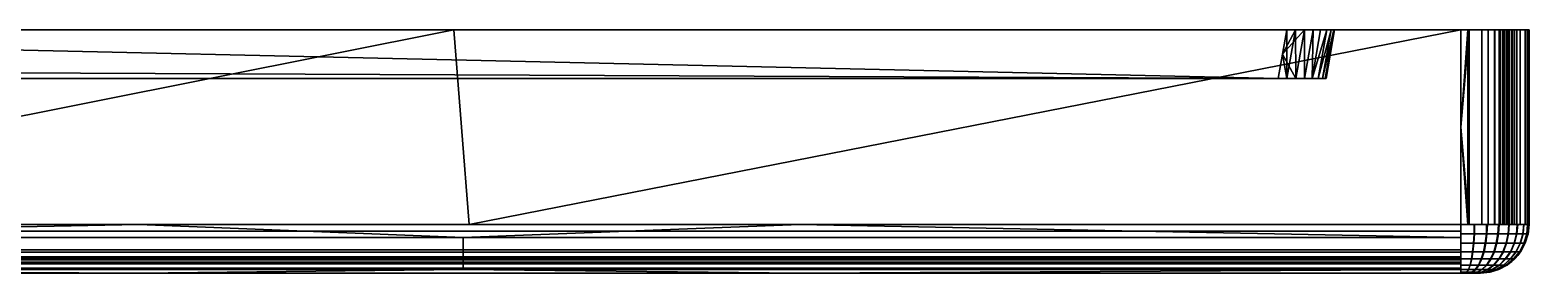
# Model space of a CAD drawing. Extents: x -114 to 116, y -24 to 0.
# Drawn here: x 100.65 to 116.07, y -2.5 to 0 of the extents above; entities that cross this region are included whole.
import ezdxf

# ---------------------------------------------------------------- set-up
doc = ezdxf.new("R2010")
doc.units = 0
doc.header["$MEASUREMENT"] = 0
doc.layers.add('IGES LEVEL 0', color=253, linetype='CONTINUOUS')

msp = doc.modelspace()

# ---------------------------------------------------------------- linework, layer by layer
at = {"layer": 'IGES LEVEL 0'}
for points in [[(113.491, -0.5, -11.19), (113.491, -0.5, -11.19), (91.322, 0, -11.278), (113.579, 0, -11.278)], [(91.322, 0, -11.278), (91.322, 0, -11.278), (113.491, -0.5, -11.19), (91.322, -0.5, -11.19)], [(113.579, 0, -11.278), (113.579, 0, -11.278), (113.491, -0.5, -11.19), (113.582, -0.5, -11.182)], [(116.072, 0, 14.022), (116.072, 0, 14.022), (113.579, 0, 12.722), (113.928, 0, 12.578)], [(116.072, 0, 5.155), (116.072, 0, 5.155), (114.072, 0, 4.714), (113.579, 0, 4.222)], [(116.072, 0, -3.712), (116.072, 0, -3.712), (113.579, 0, -2.778), (114.072, 0, -3.271)], [(113.582, -0.5, -11.182), (113.582, -0.5, -11.182), (113.67, 0, -11.27), (113.579, 0, -11.278)], [(113.67, 0, -11.27), (113.67, 0, -11.27), (113.582, -0.5, -11.182), (113.674, -0.5, -11.156)], [(113.674, -0.5, -11.156), (113.674, -0.5, -11.156), (113.762, 0, -11.244), (113.67, 0, -11.27)], [(113.762, 0, -11.244), (113.762, 0, -11.244), (113.674, -0.5, -11.156), (113.762, -0.5, -11.11)], [(113.762, -0.5, -11.11), (113.762, -0.5, -11.11), (113.85, 0, -11.199), (113.762, 0, -11.244)], [(113.85, 0, -11.199), (113.85, 0, -11.199), (113.762, -0.5, -11.11), (113.84, -0.5, -11.047)], [(113.84, -0.5, 4.453), (113.84, -0.5, 4.453), (113.928, 0, 4.365), (113.85, 0, 4.301)], [(113.84, -0.5, 4.453), (113.84, -0.5, 4.453), (113.992, 0, 4.443), (113.928, 0, 4.365)], [(113.992, 0, 4.443), (113.992, 0, 4.443), (113.84, -0.5, 4.453), (113.904, -0.5, 4.532)], [(113.84, -0.5, 12.49), (113.84, -0.5, 12.49), (113.928, 0, 12.578), (113.992, 0, 12.5)], [(113.84, -0.5, 12.49), (113.84, -0.5, 12.49), (113.85, 0, 12.642), (113.928, 0, 12.578)], [(113.992, 0, 12.5), (113.992, 0, 12.5), (113.904, -0.5, 12.412), (113.84, -0.5, 12.49)], [(113.84, -0.5, -3.01), (113.84, -0.5, -3.01), (113.928, 0, -2.922), (113.992, 0, -3)], [(113.84, -0.5, -3.01), (113.84, -0.5, -3.01), (113.85, 0, -2.858), (113.928, 0, -2.922)], [(113.992, 0, -3), (113.992, 0, -3), (113.904, -0.5, -3.088), (113.84, -0.5, -3.01)], [(113.84, -0.5, -11.047), (113.84, -0.5, -11.047), (113.928, 0, -11.135), (113.85, 0, -11.199)], [(113.84, -0.5, -11.047), (113.84, -0.5, -11.047), (113.992, 0, -11.057), (113.928, 0, -11.135)], [(113.992, 0, -11.057), (113.992, 0, -11.057), (113.84, -0.5, -11.047), (113.904, -0.5, -10.968)], [(113.904, -0.5, 4.532), (113.904, -0.5, 4.532), (114.037, 0, 4.531), (113.992, 0, 4.443)], [(114.037, 0, 4.531), (114.037, 0, 4.531), (113.904, -0.5, 4.532), (113.949, -0.5, 4.62)], [(113.904, -0.5, 12.412), (113.904, -0.5, 12.412), (113.992, 0, 12.5), (114.037, 0, 12.412)], [(114.037, 0, 12.412), (114.037, 0, 12.412), (113.949, -0.5, 12.324), (113.904, -0.5, 12.412)], [(113.904, -0.5, -3.088), (113.904, -0.5, -3.088), (113.992, 0, -3), (114.037, 0, -3.088)], [(114.037, 0, -3.088), (114.037, 0, -3.088), (113.949, -0.5, -3.176), (113.904, -0.5, -3.088)], [(113.904, -0.5, -10.968), (113.904, -0.5, -10.968), (114.037, 0, -10.969), (113.992, 0, -11.057)], [(114.037, 0, -10.969), (114.037, 0, -10.969), (113.904, -0.5, -10.968), (113.949, -0.5, -10.88)], [(116.072, 0, 14.022), (116.072, 0, 14.022), (113.928, 0, 12.578), (114.072, 0, 12.229)], [(113.949, -0.5, 4.62), (113.949, -0.5, 4.62), (114.063, 0, 4.623), (114.037, 0, 4.531)], [(114.063, 0, 4.623), (114.063, 0, 4.623), (113.949, -0.5, 4.62), (113.975, -0.5, 4.712)], [(113.949, -0.5, 12.324), (113.949, -0.5, 12.324), (114.037, 0, 12.412), (114.063, 0, 12.32)], [(114.063, 0, 12.32), (114.063, 0, 12.32), (113.975, -0.5, 12.232), (113.949, -0.5, 12.324)], [(113.949, -0.5, -3.176), (113.949, -0.5, -3.176), (114.037, 0, -3.088), (114.063, 0, -3.18)], [(114.063, 0, -3.18), (114.063, 0, -3.18), (113.975, -0.5, -3.268), (113.949, -0.5, -3.176)], [(113.949, -0.5, -10.88), (113.949, -0.5, -10.88), (114.063, 0, -10.877), (114.037, 0, -10.969)], [(114.063, 0, -10.877), (114.063, 0, -10.877), (113.949, -0.5, -10.88), (113.975, -0.5, -10.788)], [(113.975, -0.5, 4.712), (113.975, -0.5, 4.712), (114.072, 0, 4.714), (114.063, 0, 4.623)], [(114.072, 0, 4.714), (114.072, 0, 4.714), (113.975, -0.5, 4.712), (113.984, -0.5, 4.802)], [(113.975, -0.5, 12.232), (113.975, -0.5, 12.232), (114.063, 0, 12.32), (114.031, -0.233, 12.188)], [(113.975, -0.5, -3.268), (113.975, -0.5, -3.268), (114.063, 0, -3.18), (114.072, 0, -3.271)], [(114.072, 0, -3.271), (114.072, 0, -3.271), (113.984, -0.5, -3.359), (113.975, -0.5, -3.268)], [(113.975, -0.5, -10.788), (113.975, -0.5, -10.788), (114.072, 0, -10.786), (114.063, 0, -10.877)], [(114.072, 0, -10.786), (114.072, 0, -10.786), (113.975, -0.5, -10.788), (113.984, -0.5, -10.698)], [(114.072, 0, 8.472), (114.072, 0, 8.472), (113.984, -0.5, 8.472), (113.984, -0.5, 4.802)], [(114.072, 0, 8.472), (114.072, 0, 8.472), (113.984, -0.5, 12.141), (113.984, -0.5, 8.472)], [(114.072, 0, 8.472), (114.072, 0, 8.472), (114.072, 0, 12.229), (113.984, -0.5, 12.141)], [(113.984, -0.5, 4.802), (113.984, -0.5, 4.802), (114.072, 0, 4.714), (114.072, 0, 8.472)], [(113.984, -0.5, -3.359), (113.984, -0.5, -3.359), (114.072, 0, -7.028), (114.072, 0, -3.271)], [(113.984, -0.5, -10.698), (113.984, -0.5, -10.698), (114.072, 0, -10.786), (114.072, 0, -7.028)], [(114.072, 0, -7.028), (114.072, 0, -7.028), (113.984, -0.5, -7.028), (113.984, -0.5, -10.698)], [(114.072, 0, -7.028), (114.072, 0, -7.028), (113.984, -0.5, -3.359), (113.984, -0.5, -7.028)], [(114.031, -0.233, 12.188), (114.031, -0.233, 12.188), (114.063, 0, 12.32), (114.072, 0, 12.229)], [(114.072, 0, 12.229), (114.072, 0, 12.229), (116.072, 0, 5.155), (116.072, 0, 14.022)], [(116.072, 0, 5.155), (116.072, 0, 5.155), (114.072, 0, 12.229), (114.072, 0, 4.714)], [(116.072, 0, -3.712), (116.072, 0, -3.712), (114.072, 0, -3.271), (114.072, 0, -10.786)], [(-113.228, -2, 14.722), (-113.228, 0, 14.722), (115.372, 0, 14.722), (115.372, -2, 14.722)], [(1.072, 0, 4.222), (1.072, 0, 4.222), (113.491, -0.5, 4.31), (1.072, -0.5, 4.31)], [(1.072, 0, 4.222), (1.072, 0, 4.222), (113.579, 0, 4.222), (113.491, -0.5, 4.31)], [(113.491, -0.5, 12.634), (113.491, -0.5, 12.634), (113.579, 0, 12.722), (1.072, 0, 12.722)], [(1.072, 0, 12.722), (1.072, 0, 12.722), (1.072, -0.5, 12.634), (113.491, -0.5, 12.634)], [(91.322, 0, -11.278), (91.322, 0, -11.278), (89.474, 0, -13.278), (102.423, 0, -13.278)], [(100.343, 0, 12.722), (100.343, 0, 12.722), (102.672, 0, 14.722), (89.972, 0, 14.722)], [(102.423, 0, -13.278), (102.423, 0, -13.278), (102.45, 0, -11.278), (91.322, 0, -11.278)], [(95.072, 0, -0.403), (95.072, 0, -0.403), (91.322, 0, -2.778), (102.45, 0, -2.778)], [(91.322, 0, -2.778), (91.322, 0, -2.778), (91.322, -0.5, -2.866), (113.491, -0.5, -2.866)], [(113.491, -0.5, -2.866), (113.491, -0.5, -2.866), (113.579, 0, -2.778), (91.322, 0, -2.778)], [(94.971, -2, -13.278), (94.971, -2, -13.278), (94.654, 0, -13.278), (105.013, 0, -13.278)], [(105.013, 0, -13.278), (105.013, 0, -13.278), (105.171, -2, -13.278), (94.971, -2, -13.278)], [(113.579, 0, -2.778), (113.579, 0, -2.778), (96.072, 0, 0.597), (95.072, 0, -0.403)], [(113.579, 0, 4.222), (113.579, 0, 4.222), (95.072, 0, 1.847), (96.072, 0, 0.847)], [(95.072, 0, 1.847), (95.072, 0, 1.847), (113.579, 0, 4.222), (100.343, 0, 4.222)], [(95.072, 0, -0.403), (95.072, 0, -0.403), (102.45, 0, -2.778), (113.579, 0, -2.778)], [(113.579, 0, 4.222), (113.579, 0, 4.222), (96.072, 0, 0.847), (96.072, 0, 0.597)], [(113.579, 0, 4.222), (113.579, 0, 4.222), (96.072, 0, 0.597), (113.579, 0, -2.778)], [(116.072, 0, 14.022), (116.072, 0, 14.022), (100.343, 0, 12.722), (113.579, 0, 12.722)], [(116.072, 0, 14.022), (116.072, 0, 14.022), (102.672, 0, 14.722), (100.343, 0, 12.722)], [(102.423, 0, -13.278), (102.423, 0, -13.278), (115.372, 0, -13.278), (116.072, 0, -12.578)], [(102.45, 0, -11.278), (102.45, 0, -11.278), (102.423, 0, -13.278), (116.072, 0, -12.578)], [(116.072, 0, -12.578), (116.072, 0, -12.578), (113.579, 0, -11.278), (102.45, 0, -11.278)], [(116.072, 0, 14.022), (116.072, 0, 14.022), (115.372, 0, 14.722), (102.672, 0, 14.722)], [(105.171, -2, -13.278), (105.171, -2, -13.278), (105.013, 0, -13.278), (115.372, 0, -13.278)], [(115.372, 0, -13.278), (115.372, 0, -13.278), (115.372, -2, -13.278), (105.171, -2, -13.278)], [(113.579, 0, 4.222), (113.579, 0, 4.222), (113.491, -0.5, 4.31), (113.582, -0.5, 4.318)], [(113.582, -0.5, -2.875), (113.582, -0.5, -2.875), (113.491, -0.5, -2.866), (113.579, 0, -2.778)], [(113.535, -0.25, 12.678), (113.535, -0.25, 12.678), (113.67, 0, 12.713), (113.762, 0, 12.687)], [(113.535, -0.25, 12.678), (113.535, -0.25, 12.678), (113.579, 0, 12.722), (113.67, 0, 12.713)], [(113.674, -0.5, 12.599), (113.674, -0.5, 12.599), (113.535, -0.25, 12.678), (113.762, 0, 12.687)], [(113.579, 0, 4.222), (113.579, 0, 4.222), (116.072, 0, -3.712), (116.072, 0, 5.155)], [(116.072, 0, -12.578), (116.072, 0, -12.578), (114.072, 0, -10.786), (113.579, 0, -11.278)], [(113.579, 0, -2.778), (113.579, 0, -2.778), (116.072, 0, -3.712), (113.579, 0, 4.222)], [(113.582, -0.5, 4.318), (113.582, -0.5, 4.318), (113.67, 0, 4.23), (113.579, 0, 4.222)], [(113.582, -0.5, -2.875), (113.582, -0.5, -2.875), (113.579, 0, -2.778), (113.67, 0, -2.787)], [(113.67, 0, 4.23), (113.67, 0, 4.23), (113.582, -0.5, 4.318), (113.674, -0.5, 4.344)], [(113.67, 0, -2.787), (113.67, 0, -2.787), (113.674, -0.5, -2.901), (113.582, -0.5, -2.875)], [(113.674, -0.5, 4.344), (113.674, -0.5, 4.344), (113.762, 0, 4.256), (113.67, 0, 4.23)], [(113.674, -0.5, -2.901), (113.674, -0.5, -2.901), (113.67, 0, -2.787), (113.762, 0, -2.813)], [(113.762, 0, 4.256), (113.762, 0, 4.256), (113.674, -0.5, 4.344), (113.762, -0.5, 4.39)], [(113.762, 0, 12.687), (113.762, 0, 12.687), (113.762, -0.5, 12.554), (113.674, -0.5, 12.599)], [(113.762, 0, -2.813), (113.762, 0, -2.813), (113.762, -0.5, -2.946), (113.674, -0.5, -2.901)], [(113.762, -0.5, 4.39), (113.762, -0.5, 4.39), (113.85, 0, 4.301), (113.762, 0, 4.256)], [(113.85, 0, 4.301), (113.85, 0, 4.301), (113.762, -0.5, 4.39), (113.84, -0.5, 4.453)], [(113.762, -0.5, 12.554), (113.762, -0.5, 12.554), (113.762, 0, 12.687), (113.85, 0, 12.642)], [(113.85, 0, 12.642), (113.85, 0, 12.642), (113.84, -0.5, 12.49), (113.762, -0.5, 12.554)], [(113.762, -0.5, -2.946), (113.762, -0.5, -2.946), (113.762, 0, -2.813), (113.85, 0, -2.858)], [(113.85, 0, -2.858), (113.85, 0, -2.858), (113.84, -0.5, -3.01), (113.762, -0.5, -2.946)], [(114.072, 0, -10.786), (114.072, 0, -10.786), (116.072, 0, -12.578), (116.072, 0, -3.712)], [(115.456, 0, -13.273), (115.456, 0, -13.273), (115.372, 0, -13.278), (115.372, -1, -13.278)], [(115.372, -1, -13.278), (115.372, -1, -13.278), (115.456, -2, -13.273), (115.456, 0, -13.273)], [(115.444, 0, 14.718), (115.444, 0, 14.718), (115.372, -1, 14.722), (115.372, 0, 14.722)], [(115.372, -1, 14.722), (115.372, -1, 14.722), (115.444, 0, 14.718), (115.444, -2, 14.718)], [(115.588, 0, 14.687), (115.588, -2, 14.687), (115.444, -2, 14.718), (115.444, 0, 14.718)], [(115.65, -2, -13.221), (115.65, 0, -13.221), (115.456, 0, -13.273), (115.456, -2, -13.273)], [(115.72, 0, 14.629), (115.72, -2, 14.629), (115.588, -2, 14.687), (115.588, 0, 14.687)], [(115.715, -2, -13.188), (115.715, 0, -13.188), (115.65, 0, -13.221), (115.65, -2, -13.221)], [(115.763, -2, -13.159), (115.763, 0, -13.159), (115.715, 0, -13.188), (115.715, -2, -13.188)], [(115.775, 0, 14.594), (115.775, -2, 14.594), (115.72, -2, 14.629), (115.72, 0, 14.629)], [(115.798, -2, -13.133), (115.798, 0, -13.133), (115.763, 0, -13.159), (115.763, -2, -13.159)], [(115.815, 0, 14.564), (115.815, -2, 14.564), (115.775, -2, 14.594), (115.775, 0, 14.594)], [(115.816, -2, -13.119), (115.816, 0, -13.119), (115.798, 0, -13.133), (115.798, -2, -13.133)], [(115.847, 0, 14.536), (115.847, -2, 14.536), (115.815, -2, 14.564), (115.815, 0, 14.564)], [(115.835, -2, -13.103), (115.835, 0, -13.103), (115.816, 0, -13.119), (115.816, -2, -13.119)], [(115.864, -2, -13.076), (115.864, 0, -13.076), (115.835, 0, -13.103), (115.835, -2, -13.103)], [(115.871, 0, 14.512), (115.871, -2, 14.512), (115.847, -2, 14.536), (115.847, 0, 14.536)], [(115.898, -2, -13.04), (115.898, 0, -13.04), (115.864, 0, -13.076), (115.864, -2, -13.076)], [(115.894, 0, 14.488), (115.894, -2, 14.488), (115.871, -2, 14.512), (115.871, 0, 14.512)], [(115.92, 0, 14.457), (115.92, -2, 14.457), (115.894, -2, 14.488), (115.894, 0, 14.488)], [(115.942, -2, -12.983), (115.942, 0, -12.983), (115.898, 0, -13.04), (115.898, -2, -13.04)], [(115.948, 0, 14.419), (115.948, -2, 14.419), (115.92, -2, 14.457), (115.92, 0, 14.457)], [(116.032, -2, -12.812), (116.032, 0, -12.812), (115.942, 0, -12.983), (115.942, -2, -12.983)], [(115.981, 0, 14.366), (115.981, -2, 14.366), (115.948, -2, 14.419), (115.948, 0, 14.419)], [(116.035, 0, 14.244), (116.035, -2, 14.244), (115.981, -2, 14.366), (115.981, 0, 14.366)], [(116.057, -2, -12.721), (116.057, 0, -12.721), (116.032, 0, -12.812), (116.032, -2, -12.812)], [(116.068, 0, 14.089), (116.068, -2, 14.089), (116.035, -2, 14.244), (116.035, 0, 14.244)], [(116.067, -2, -12.663), (116.067, 0, -12.663), (116.057, 0, -12.721), (116.057, -2, -12.721)], [(116.071, -2, -12.618), (116.071, 0, -12.618), (116.067, 0, -12.663), (116.067, -2, -12.663)], [(116.068, 0, 14.089), (116.068, 0, 14.089), (116.072, 0, 14.022), (116.072, -1, 14.022)], [(116.072, -1, 14.022), (116.072, -1, 14.022), (116.068, -2, 14.089), (116.068, 0, 14.089)], [(116.072, -2, -12.578), (116.072, 0, -12.578), (116.071, 0, -12.618), (116.071, -2, -12.618)], [(116.072, -2, 14.022), (116.072, 0, 14.022), (116.072, 0, -12.578), (116.072, -2, -12.578)], [(113.582, -0.5, 12.625), (113.582, -0.5, 12.625), (113.491, -0.5, 12.634), (113.535, -0.25, 12.678)], [(113.535, -0.25, 12.678), (113.535, -0.25, 12.678), (113.674, -0.5, 12.599), (113.582, -0.5, 12.625)], [(114.031, -0.233, 12.188), (114.031, -0.233, 12.188), (113.984, -0.5, 12.141), (113.975, -0.5, 12.232)], [(57.528, -0.5, 8.472), (57.528, -0.5, 8.472), (113.984, -0.5, 12.141), (113.984, -0.5, 4.802)], [(113.984, -0.5, 12.141), (113.984, -0.5, 12.141), (57.528, -0.5, 8.472), (57.528, -0.5, 10.553)], [(113.984, -0.5, 4.802), (113.984, -0.5, 4.802), (57.528, -0.5, 6.391), (57.528, -0.5, 8.472)], [(57.528, -0.5, 10.553), (57.528, -0.5, 10.553), (76.018, -0.5, 12.634), (113.984, -0.5, 12.141)], [(113.984, -0.5, 4.802), (113.984, -0.5, 4.802), (76.018, -0.5, 4.31), (57.528, -0.5, 6.391)], [(76.018, -0.5, 12.634), (76.018, -0.5, 12.634), (113.84, -0.5, 12.49), (113.984, -0.5, 12.141)], [(76.018, -0.5, 12.634), (76.018, -0.5, 12.634), (113.491, -0.5, 12.634), (113.84, -0.5, 12.49)], [(113.984, -0.5, 4.802), (113.984, -0.5, 4.802), (113.491, -0.5, 4.31), (76.018, -0.5, 4.31)], [(91.322, -0.5, -4.947), (102.653, -0.5, -4.947), (102.653, -0.5, -7.028), (91.322, -0.5, -7.028)], [(91.322, -0.5, -7.028), (102.653, -0.5, -7.028), (102.653, -0.5, -9.109), (91.322, -0.5, -9.109)], [(98.711, -0.5, -2.866), (98.711, -0.5, -2.866), (102.653, -0.5, -4.947), (91.322, -0.5, -4.947)], [(98.711, -0.5, -11.19), (98.711, -0.5, -11.19), (91.322, -0.5, -9.109), (102.653, -0.5, -9.109)], [(102.653, -0.5, -9.109), (102.653, -0.5, -9.109), (106.101, -0.5, -11.19), (98.711, -0.5, -11.19)], [(102.653, -0.5, -4.947), (102.653, -0.5, -4.947), (98.711, -0.5, -2.866), (106.101, -0.5, -2.866)], [(102.653, -0.5, -7.028), (102.653, -0.5, -7.028), (113.984, -0.5, -3.359), (113.984, -0.5, -10.698)], [(113.984, -0.5, -3.359), (113.984, -0.5, -3.359), (102.653, -0.5, -7.028), (102.653, -0.5, -4.947)], [(113.984, -0.5, -10.698), (113.984, -0.5, -10.698), (102.653, -0.5, -9.109), (102.653, -0.5, -7.028)], [(113.984, -0.5, -10.698), (113.984, -0.5, -10.698), (106.101, -0.5, -11.19), (102.653, -0.5, -9.109)], [(102.653, -0.5, -4.947), (102.653, -0.5, -4.947), (106.101, -0.5, -2.866), (113.984, -0.5, -3.359)], [(113.984, -0.5, -10.698), (113.984, -0.5, -10.698), (113.491, -0.5, -11.19), (106.101, -0.5, -11.19)], [(113.984, -0.5, -3.359), (113.984, -0.5, -3.359), (106.101, -0.5, -2.866), (113.491, -0.5, -2.866)], [(113.491, -0.5, -2.866), (113.491, -0.5, -2.866), (113.84, -0.5, -3.01), (113.984, -0.5, -3.359)], [(115.456, -2, -13.273), (115.456, -2, -13.273), (115.372, -1, -13.278), (115.372, -2, -13.278)], [(115.444, -2, 14.718), (115.444, -2, 14.718), (115.372, -2, 14.722), (115.372, -1, 14.722)], [(116.068, -2, 14.089), (116.068, -2, 14.089), (116.072, -1, 14.022), (116.072, -2, 14.022)], [(-113.228, -2, 14.722), (115.372, -2, 14.722), (115.372, -2.071, 14.717), (-113.228, -2.071, 14.717)], [(94.971, -2.136, -13.259), (94.971, -2.136, -13.259), (101.771, -2, -13.278), (94.971, -2, -13.278)], [(101.771, -2, -13.278), (101.771, -2, -13.278), (94.971, -2.136, -13.259), (105.109, -2.136, -13.259)], [(105.109, -2.136, -13.259), (105.109, -2.136, -13.259), (108.572, -2, -13.278), (101.771, -2, -13.278)], [(108.572, -2, -13.278), (108.572, -2, -13.278), (105.109, -2.136, -13.259), (115.372, -2.136, -13.259)], [(115.372, -2.136, -13.259), (115.372, -2.136, -13.259), (115.372, -2, -13.278), (108.572, -2, -13.278)], [(115.509, -2, -13.265), (115.507, -2.098, -13.255), (115.372, -2.098, -13.269), (115.372, -2, -13.278)], [(115.372, -2, 14.722), (115.372, -2.098, 14.712), (115.51, -2.098, 14.698), (115.512, -2, 14.707)], [(115.643, -2, -13.224), (115.639, -2.098, -13.215), (115.507, -2.098, -13.255), (115.509, -2, -13.265)], [(115.512, -2, 14.707), (115.51, -2.098, 14.698), (115.633, -2.098, 14.661), (115.636, -2, 14.67)], [(115.636, -2, 14.67), (115.633, -2.098, 14.661), (115.751, -2.098, 14.598), (115.757, -2, 14.606)], [(115.764, -2, -13.158), (115.759, -2.098, -13.15), (115.639, -2.098, -13.215), (115.643, -2, -13.224)], [(115.757, -2, 14.606), (115.751, -2.098, 14.598), (115.857, -2.098, 14.512), (115.864, -2, 14.519)], [(115.869, -2, -13.071), (115.862, -2.098, -13.064), (115.759, -2.098, -13.15), (115.764, -2, -13.158)], [(115.864, -2, 14.519), (115.857, -2.098, 14.512), (115.943, -2.098, 14.409), (115.951, -2, 14.414)], [(115.956, -2, -12.963), (115.948, -2.098, -12.958), (115.862, -2.098, -13.064), (115.869, -2, -13.071)], [(115.951, -2, 14.414), (115.943, -2.098, 14.409), (116.008, -2.098, 14.289), (116.017, -2, 14.293)], [(116.02, -2, -12.843), (116.011, -2.098, -12.839), (115.948, -2.098, -12.958), (115.956, -2, -12.963)], [(116.017, -2, 14.293), (116.008, -2.098, 14.289), (116.048, -2.098, 14.157), (116.058, -2, 14.159)], [(116.057, -2, -12.719), (116.048, -2.098, -12.717), (116.011, -2.098, -12.839), (116.02, -2, -12.843)], [(116.072, -2, -12.578), (116.062, -2.098, -12.578), (116.048, -2.098, -12.717), (116.057, -2, -12.719)], [(116.058, -2, 14.159), (116.048, -2.098, 14.157), (116.062, -2.098, 14.022), (116.072, -2, 14.022)], [(116.062, -2.099, -12.578), (116.062, -2.099, -12.578), (116.072, -2, 0.722), (116.072, -2, -12.578)], [(116.062, -2.099, 14.022), (116.062, -2.099, 14.022), (116.072, -2, 14.022), (116.072, -2, 0.722)], [(116.072, -2, 0.722), (116.072, -2, 0.722), (116.062, -2.099, -12.578), (116.062, -2.099, 14.022)], [(-113.228, -2.071, 14.717), (115.372, -2.071, 14.717), (115.372, -2.263, 14.647), (-113.228, -2.263, 14.647)], [(105.109, -2.136, -13.259), (94.971, -2.136, -13.259), (94.971, -2.287, -13.188), (105.109, -2.287, -13.188)], [(115.372, -2.136, -13.259), (105.109, -2.136, -13.259), (105.109, -2.287, -13.188), (115.372, -2.287, -13.188)], [(115.507, -2.098, -13.255), (115.502, -2.194, -13.226), (115.372, -2.194, -13.239), (115.372, -2.098, -13.269)], [(115.372, -2.098, 14.712), (115.372, -2.194, 14.683), (115.504, -2.194, 14.669), (115.51, -2.098, 14.698)], [(115.639, -2.098, -13.215), (115.628, -2.194, -13.187), (115.502, -2.194, -13.226), (115.507, -2.098, -13.255)], [(115.51, -2.098, 14.698), (115.504, -2.194, 14.669), (115.621, -2.194, 14.633), (115.633, -2.098, 14.661)], [(115.633, -2.098, 14.661), (115.621, -2.194, 14.633), (115.735, -2.194, 14.574), (115.751, -2.098, 14.598)], [(115.759, -2.098, -13.15), (115.742, -2.194, -13.125), (115.628, -2.194, -13.187), (115.639, -2.098, -13.215)], [(115.751, -2.098, 14.598), (115.735, -2.194, 14.574), (115.837, -2.194, 14.491), (115.857, -2.098, 14.512)], [(115.862, -2.098, -13.064), (115.841, -2.194, -13.043), (115.742, -2.194, -13.125), (115.759, -2.098, -13.15)], [(115.857, -2.098, 14.512), (115.837, -2.194, 14.491), (115.919, -2.194, 14.392), (115.943, -2.098, 14.409)], [(115.948, -2.098, -12.958), (115.924, -2.194, -12.942), (115.841, -2.194, -13.043), (115.862, -2.098, -13.064)], [(115.943, -2.098, 14.409), (115.919, -2.194, 14.392), (115.981, -2.194, 14.278), (116.008, -2.098, 14.289)], [(116.011, -2.098, -12.839), (115.983, -2.194, -12.828), (115.924, -2.194, -12.942), (115.948, -2.098, -12.958)], [(116.008, -2.098, 14.289), (115.981, -2.194, 14.278), (116.02, -2.194, 14.152), (116.048, -2.098, 14.157)], [(116.048, -2.098, -12.717), (116.019, -2.194, -12.711), (115.983, -2.194, -12.828), (116.011, -2.098, -12.839)], [(116.062, -2.099, 14.022), (116.062, -2.099, -12.578), (115.991, -2.272, -12.578), (115.991, -2.272, 14.022)], [(116.062, -2.098, -12.578), (116.033, -2.194, -12.578), (116.019, -2.194, -12.711), (116.048, -2.098, -12.717)], [(116.048, -2.098, 14.157), (116.02, -2.194, 14.152), (116.033, -2.194, 14.022), (116.062, -2.098, 14.022)], [(-113.228, -2.263, 14.647), (115.372, -2.263, 14.647), (115.372, -2.352, 14.576), (-113.228, -2.352, 14.576)], [(105.109, -2.287, -13.188), (94.971, -2.287, -13.188), (94.971, -2.334, -13.15), (105.109, -2.334, -13.15)], [(115.372, -2.287, -13.188), (105.109, -2.287, -13.188), (105.109, -2.334, -13.15), (115.372, -2.334, -13.15)], [(115.502, -2.194, -13.226), (115.492, -2.281, -13.18), (115.372, -2.281, -13.192), (115.372, -2.194, -13.239)], [(115.372, -2.194, 14.683), (115.372, -2.281, 14.636), (115.495, -2.281, 14.623), (115.504, -2.194, 14.669)], [(115.492, -2.281, -13.18), (115.48, -2.355, -13.119), (115.372, -2.355, -13.13), (115.372, -2.281, -13.192)], [(115.372, -2.281, 14.636), (115.372, -2.355, 14.573), (115.482, -2.355, 14.562), (115.495, -2.281, 14.623)], [(115.61, -2.281, -13.144), (115.586, -2.355, -13.087), (115.48, -2.355, -13.119), (115.492, -2.281, -13.18)], [(115.495, -2.281, 14.623), (115.482, -2.355, 14.562), (115.58, -2.355, 14.532), (115.604, -2.281, 14.59)], [(115.628, -2.194, -13.187), (115.61, -2.281, -13.144), (115.492, -2.281, -13.18), (115.502, -2.194, -13.226)], [(115.504, -2.194, 14.669), (115.495, -2.281, 14.623), (115.604, -2.281, 14.59), (115.621, -2.194, 14.633)], [(115.604, -2.281, 14.59), (115.58, -2.355, 14.532), (115.675, -2.355, 14.483), (115.709, -2.281, 14.534)], [(115.716, -2.281, -13.086), (115.681, -2.355, -13.035), (115.586, -2.355, -13.087), (115.61, -2.281, -13.144)], [(115.621, -2.194, 14.633), (115.604, -2.281, 14.59), (115.709, -2.281, 14.534), (115.735, -2.194, 14.574)], [(115.742, -2.194, -13.125), (115.716, -2.281, -13.086), (115.61, -2.281, -13.144), (115.628, -2.194, -13.187)], [(115.709, -2.281, 14.534), (115.675, -2.355, 14.483), (115.76, -2.355, 14.414), (115.804, -2.281, 14.458)], [(115.808, -2.281, -13.01), (115.764, -2.355, -12.966), (115.681, -2.355, -13.035), (115.716, -2.281, -13.086)], [(115.735, -2.194, 14.574), (115.709, -2.281, 14.534), (115.804, -2.281, 14.458), (115.837, -2.194, 14.491)], [(115.841, -2.194, -13.043), (115.808, -2.281, -13.01), (115.716, -2.281, -13.086), (115.742, -2.194, -13.125)], [(115.804, -2.281, 14.458), (115.76, -2.355, 14.414), (115.828, -2.355, 14.331), (115.88, -2.281, 14.366)], [(115.884, -2.281, -12.916), (115.833, -2.355, -12.882), (115.764, -2.355, -12.966), (115.808, -2.281, -13.01)], [(115.837, -2.194, 14.491), (115.804, -2.281, 14.458), (115.88, -2.281, 14.366), (115.919, -2.194, 14.392)], [(115.924, -2.194, -12.942), (115.884, -2.281, -12.916), (115.808, -2.281, -13.01), (115.841, -2.194, -13.043)], [(115.88, -2.281, 14.366), (115.828, -2.355, 14.331), (115.88, -2.355, 14.236), (115.937, -2.281, 14.26)], [(115.94, -2.281, -12.81), (115.882, -2.355, -12.787), (115.833, -2.355, -12.882), (115.884, -2.281, -12.916)], [(115.919, -2.194, 14.392), (115.88, -2.281, 14.366), (115.937, -2.281, 14.26), (115.981, -2.194, 14.278)], [(115.937, -2.281, 14.26), (115.88, -2.355, 14.236), (115.913, -2.355, 14.13), (115.974, -2.281, 14.142)], [(115.973, -2.281, -12.701), (115.912, -2.355, -12.689), (115.882, -2.355, -12.787), (115.94, -2.281, -12.81)], [(115.983, -2.194, -12.828), (115.94, -2.281, -12.81), (115.884, -2.281, -12.916), (115.924, -2.194, -12.942)], [(115.986, -2.281, -12.578), (115.923, -2.355, -12.578), (115.912, -2.355, -12.689), (115.973, -2.281, -12.701)], [(115.974, -2.281, 14.142), (115.913, -2.355, 14.13), (115.923, -2.355, 14.022), (115.986, -2.281, 14.022)], [(115.981, -2.194, 14.278), (115.937, -2.281, 14.26), (115.974, -2.281, 14.142), (116.02, -2.194, 14.152)], [(116.019, -2.194, -12.711), (115.973, -2.281, -12.701), (115.94, -2.281, -12.81), (115.983, -2.194, -12.828)], [(115.991, -2.272, 14.022), (115.991, -2.272, -12.578), (115.956, -2.319, -12.578), (115.956, -2.319, 14.022)], [(116.033, -2.194, -12.578), (115.986, -2.281, -12.578), (115.973, -2.281, -12.701), (116.019, -2.194, -12.711)], [(116.02, -2.194, 14.152), (115.974, -2.281, 14.142), (115.986, -2.281, 14.022), (116.033, -2.194, 14.022)], [(-113.228, -2.352, 14.576), (115.372, -2.352, 14.576), (115.372, -2.387, 14.539), (-113.228, -2.387, 14.539)], [(-113.228, -2.387, 14.539), (115.372, -2.387, 14.539), (115.372, -2.402, 14.519), (-113.228, -2.402, 14.519)], [(-113.228, -2.402, 14.519), (115.372, -2.402, 14.519), (115.372, -2.451, 14.437), (-113.228, -2.451, 14.437)], [(1.072, -2.5, 14.222), (1.072, -2.5, 14.222), (-113.228, -2.451, 14.437), (115.372, -2.451, 14.437)], [(115.372, -2.451, 14.437), (115.372, -2.451, 14.437), (115.372, -2.5, 14.222), (1.072, -2.5, 14.222)], [(105.109, -2.334, -13.15), (94.971, -2.334, -13.15), (94.971, -2.366, -13.119), (105.109, -2.366, -13.119)], [(105.109, -2.366, -13.119), (94.971, -2.366, -13.119), (94.971, -2.406, -13.07), (105.109, -2.406, -13.07)], [(105.109, -2.406, -13.07), (94.971, -2.406, -13.07), (94.971, -2.465, -12.961), (105.109, -2.465, -12.961)], [(94.971, -2.465, -12.961), (94.971, -2.465, -12.961), (94.971, -2.5, -12.778), (101.771, -2.5, -12.778)], [(101.771, -2.5, -12.778), (101.771, -2.5, -12.778), (105.109, -2.465, -12.961), (94.971, -2.465, -12.961)], [(105.109, -2.465, -12.961), (105.109, -2.465, -12.961), (101.771, -2.5, -12.778), (108.572, -2.5, -12.778)], [(115.372, -2.334, -13.15), (105.109, -2.334, -13.15), (105.109, -2.366, -13.119), (115.372, -2.366, -13.119)], [(115.372, -2.366, -13.119), (105.109, -2.366, -13.119), (105.109, -2.406, -13.07), (115.372, -2.406, -13.07)], [(115.372, -2.406, -13.07), (105.109, -2.406, -13.07), (105.109, -2.465, -12.961), (115.372, -2.465, -12.961)], [(108.572, -2.5, -12.778), (108.572, -2.5, -12.778), (115.372, -2.465, -12.961), (105.109, -2.465, -12.961)], [(115.372, -2.465, -12.961), (115.372, -2.465, -12.961), (108.572, -2.5, -12.778), (115.372, -2.5, -12.778)], [(115.48, -2.355, -13.119), (115.465, -2.418, -13.044), (115.372, -2.418, -13.053), (115.372, -2.355, -13.13)], [(115.372, -2.355, 14.573), (115.372, -2.418, 14.497), (115.467, -2.418, 14.487), (115.482, -2.355, 14.562)], [(115.465, -2.418, -13.044), (115.448, -2.463, -12.96), (115.372, -2.463, -12.967), (115.372, -2.418, -13.053)], [(115.372, -2.418, 14.497), (115.372, -2.463, 14.411), (115.45, -2.463, 14.403), (115.467, -2.418, 14.487)], [(115.448, -2.463, -12.96), (115.431, -2.49, -12.873), (115.372, -2.49, -12.879), (115.372, -2.463, -12.967)], [(115.372, -2.463, 14.411), (115.372, -2.49, 14.322), (115.432, -2.49, 14.316), (115.45, -2.463, 14.403)], [(115.523, -2.463, -12.937), (115.488, -2.49, -12.855), (115.431, -2.49, -12.873), (115.448, -2.463, -12.96)], [(115.45, -2.463, 14.403), (115.432, -2.49, 14.316), (115.485, -2.49, 14.3), (115.519, -2.463, 14.382)], [(115.556, -2.418, -13.016), (115.523, -2.463, -12.937), (115.448, -2.463, -12.96), (115.465, -2.418, -13.044)], [(115.467, -2.418, 14.487), (115.45, -2.463, 14.403), (115.519, -2.463, 14.382), (115.551, -2.418, 14.461)], [(115.586, -2.355, -13.087), (115.556, -2.418, -13.016), (115.465, -2.418, -13.044), (115.48, -2.355, -13.119)], [(115.482, -2.355, 14.562), (115.467, -2.418, 14.487), (115.551, -2.418, 14.461), (115.58, -2.355, 14.532)], [(115.519, -2.463, 14.382), (115.485, -2.49, 14.3), (115.537, -2.49, 14.272), (115.586, -2.463, 14.347)], [(115.59, -2.463, -12.9), (115.54, -2.49, -12.827), (115.488, -2.49, -12.855), (115.523, -2.463, -12.937)], [(115.551, -2.418, 14.461), (115.519, -2.463, 14.382), (115.586, -2.463, 14.347), (115.633, -2.418, 14.418)], [(115.638, -2.418, -12.971), (115.59, -2.463, -12.9), (115.523, -2.463, -12.937), (115.556, -2.418, -13.016)], [(115.586, -2.463, 14.347), (115.537, -2.49, 14.272), (115.583, -2.49, 14.235), (115.645, -2.463, 14.298)], [(115.648, -2.463, -12.852), (115.585, -2.49, -12.79), (115.54, -2.49, -12.827), (115.59, -2.463, -12.9)], [(115.58, -2.355, 14.532), (115.551, -2.418, 14.461), (115.633, -2.418, 14.418), (115.675, -2.355, 14.483)], [(115.681, -2.355, -13.035), (115.638, -2.418, -12.971), (115.556, -2.418, -13.016), (115.586, -2.355, -13.087)], [(115.645, -2.463, 14.298), (115.583, -2.49, 14.235), (115.62, -2.49, 14.19), (115.694, -2.463, 14.24)], [(115.697, -2.463, -12.792), (115.622, -2.49, -12.743), (115.585, -2.49, -12.79), (115.648, -2.463, -12.852)], [(115.633, -2.418, 14.418), (115.586, -2.463, 14.347), (115.645, -2.463, 14.298), (115.706, -2.418, 14.359)], [(115.709, -2.418, -12.912), (115.648, -2.463, -12.852), (115.59, -2.463, -12.9), (115.638, -2.418, -12.971)], [(115.694, -2.463, 14.24), (115.62, -2.49, 14.19), (115.648, -2.49, 14.138), (115.73, -2.463, 14.173)], [(115.732, -2.463, -12.725), (115.65, -2.49, -12.692), (115.622, -2.49, -12.743), (115.697, -2.463, -12.792)], [(115.675, -2.355, 14.483), (115.633, -2.418, 14.418), (115.706, -2.418, 14.359), (115.76, -2.355, 14.414)], [(115.764, -2.355, -12.966), (115.709, -2.418, -12.912), (115.638, -2.418, -12.971), (115.681, -2.355, -13.035)], [(115.706, -2.418, 14.359), (115.645, -2.463, 14.298), (115.694, -2.463, 14.24), (115.765, -2.418, 14.288)], [(115.768, -2.418, -12.839), (115.697, -2.463, -12.792), (115.648, -2.463, -12.852), (115.709, -2.418, -12.912)], [(115.73, -2.463, 14.173), (115.648, -2.49, 14.138), (115.666, -2.49, 14.081), (115.753, -2.463, 14.098)], [(115.753, -2.463, -12.656), (115.666, -2.49, -12.639), (115.65, -2.49, -12.692), (115.732, -2.463, -12.725)], [(115.761, -2.463, -12.578), (115.672, -2.49, -12.578), (115.666, -2.49, -12.639), (115.753, -2.463, -12.656)], [(115.753, -2.463, 14.098), (115.666, -2.49, 14.081), (115.672, -2.49, 14.022), (115.761, -2.463, 14.022)], [(115.848, -2.416, 14.022), (115.848, -2.416, -12.578), (115.685, -2.487, -12.578), (115.685, -2.487, 14.022)], [(115.765, -2.418, 14.288), (115.694, -2.463, 14.24), (115.73, -2.463, 14.173), (115.809, -2.418, 14.206)], [(115.811, -2.418, -12.758), (115.732, -2.463, -12.725), (115.697, -2.463, -12.792), (115.768, -2.418, -12.839)], [(115.76, -2.355, 14.414), (115.706, -2.418, 14.359), (115.765, -2.418, 14.288), (115.828, -2.355, 14.331)], [(115.833, -2.355, -12.882), (115.768, -2.418, -12.839), (115.709, -2.418, -12.912), (115.764, -2.355, -12.966)], [(115.809, -2.418, 14.206), (115.73, -2.463, 14.173), (115.753, -2.463, 14.098), (115.837, -2.418, 14.115)], [(115.837, -2.418, -12.674), (115.753, -2.463, -12.656), (115.732, -2.463, -12.725), (115.811, -2.418, -12.758)], [(115.847, -2.418, -12.578), (115.761, -2.463, -12.578), (115.753, -2.463, -12.656), (115.837, -2.418, -12.674)], [(115.837, -2.418, 14.115), (115.753, -2.463, 14.098), (115.761, -2.463, 14.022), (115.847, -2.418, 14.022)], [(115.828, -2.355, 14.331), (115.765, -2.418, 14.288), (115.809, -2.418, 14.206), (115.88, -2.355, 14.236)], [(115.882, -2.355, -12.787), (115.811, -2.418, -12.758), (115.768, -2.418, -12.839), (115.833, -2.355, -12.882)], [(115.88, -2.355, 14.236), (115.809, -2.418, 14.206), (115.837, -2.418, 14.115), (115.913, -2.355, 14.13)], [(115.912, -2.355, -12.689), (115.837, -2.418, -12.674), (115.811, -2.418, -12.758), (115.882, -2.355, -12.787)], [(115.923, -2.355, -12.578), (115.847, -2.418, -12.578), (115.837, -2.418, -12.674), (115.912, -2.355, -12.689)], [(115.913, -2.355, 14.13), (115.837, -2.418, 14.115), (115.847, -2.418, 14.022), (115.923, -2.355, 14.022)], [(115.894, -2.382, 14.022), (115.894, -2.382, -12.578), (115.848, -2.416, -12.578), (115.848, -2.416, 14.022)], [(115.928, -2.351, 14.022), (115.928, -2.351, -12.578), (115.894, -2.382, -12.578), (115.894, -2.382, 14.022)], [(115.956, -2.319, 14.022), (115.956, -2.319, -12.578), (115.928, -2.351, -12.578), (115.928, -2.351, 14.022)], [(86.947, -2.5, 7.472), (86.947, -2.5, 7.472), (115.572, -2.5, 0.722), (115.572, -2.5, 14.022)], [(115.572, -2.5, 14.022), (115.572, -2.5, 14.022), (86.947, -2.5, 10.847), (86.947, -2.5, 7.472)], [(115.572, -2.5, 0.722), (115.572, -2.5, 0.722), (86.947, -2.5, 7.472), (86.947, -2.5, 4.097)], [(86.947, -2.5, 4.097), (86.947, -2.5, 4.097), (95.072, -2.5, 2.347), (115.572, -2.5, 0.722)], [(115.572, -2.5, 14.022), (115.572, -2.5, 14.022), (94.59, -2.5, 14.222), (86.947, -2.5, 10.847)], [(115.572, -2.5, 14.022), (115.572, -2.5, 14.022), (115.372, -2.5, 14.222), (94.59, -2.5, 14.222)], [(94.971, -2.5, -12.778), (94.971, -2.5, -12.778), (115.372, -2.5, -12.778), (115.572, -2.5, -12.578)], [(95.072, -2.5, -0.903), (95.072, -2.5, -0.903), (94.971, -2.5, -12.778), (115.572, -2.5, -12.578)], [(115.572, -2.5, 0.722), (115.572, -2.5, 0.722), (96.572, -2.5, 0.597), (95.072, -2.5, -0.903)], [(115.572, -2.5, 0.722), (115.572, -2.5, 0.722), (95.072, -2.5, 2.347), (96.572, -2.5, 0.847)], [(95.072, -2.5, -0.903), (95.072, -2.5, -0.903), (115.572, -2.5, -12.578), (115.572, -2.5, 0.722)], [(115.572, -2.5, 0.722), (115.572, -2.5, 0.722), (96.572, -2.5, 0.847), (96.572, -2.5, 0.597)], [(115.431, -2.49, -12.873), (115.411, -2.5, -12.774), (115.372, -2.5, -12.778), (115.372, -2.49, -12.879)], [(115.372, -2.49, 14.322), (115.372, -2.5, 14.222), (115.412, -2.5, 14.218), (115.432, -2.49, 14.316)], [(115.488, -2.49, -12.855), (115.449, -2.5, -12.763), (115.411, -2.5, -12.774), (115.431, -2.49, -12.873)], [(115.432, -2.49, 14.316), (115.412, -2.5, 14.218), (115.447, -2.5, 14.207), (115.485, -2.49, 14.3)], [(115.485, -2.49, 14.3), (115.447, -2.5, 14.207), (115.482, -2.5, 14.189), (115.537, -2.49, 14.272)], [(115.54, -2.49, -12.827), (115.484, -2.5, -12.744), (115.449, -2.5, -12.763), (115.488, -2.49, -12.855)], [(115.537, -2.49, 14.272), (115.482, -2.5, 14.189), (115.512, -2.5, 14.164), (115.583, -2.49, 14.235)], [(115.585, -2.49, -12.79), (115.514, -2.5, -12.719), (115.484, -2.5, -12.744), (115.54, -2.49, -12.827)], [(115.583, -2.49, 14.235), (115.512, -2.5, 14.164), (115.537, -2.5, 14.134), (115.62, -2.49, 14.19)], [(115.622, -2.49, -12.743), (115.539, -2.5, -12.688), (115.514, -2.5, -12.719), (115.585, -2.49, -12.79)], [(115.62, -2.49, 14.19), (115.537, -2.5, 14.134), (115.556, -2.5, 14.099), (115.648, -2.49, 14.138)], [(115.65, -2.49, -12.692), (115.557, -2.5, -12.654), (115.539, -2.5, -12.688), (115.622, -2.49, -12.743)], [(115.648, -2.49, 14.138), (115.556, -2.5, 14.099), (115.568, -2.5, 14.061), (115.666, -2.49, 14.081)], [(115.666, -2.49, -12.639), (115.568, -2.5, -12.618), (115.557, -2.5, -12.654), (115.65, -2.49, -12.692)], [(115.672, -2.49, -12.578), (115.572, -2.5, -12.578), (115.568, -2.5, -12.618), (115.666, -2.49, -12.639)], [(115.666, -2.49, 14.081), (115.568, -2.5, 14.061), (115.572, -2.5, 14.022), (115.672, -2.49, 14.022)], [(115.685, -2.487, 14.022), (115.685, -2.487, 14.022), (115.572, -2.5, 0.722), (115.572, -2.5, 14.022)], [(115.685, -2.487, -12.578), (115.685, -2.487, -12.578), (115.572, -2.5, -12.578), (115.572, -2.5, 0.722)], [(115.572, -2.5, 0.722), (115.572, -2.5, 0.722), (115.685, -2.487, 14.022), (115.685, -2.487, -12.578)]]:
    msp.add_3dface(points, dxfattribs=at)

doc.saveas('drawing.dxf')
